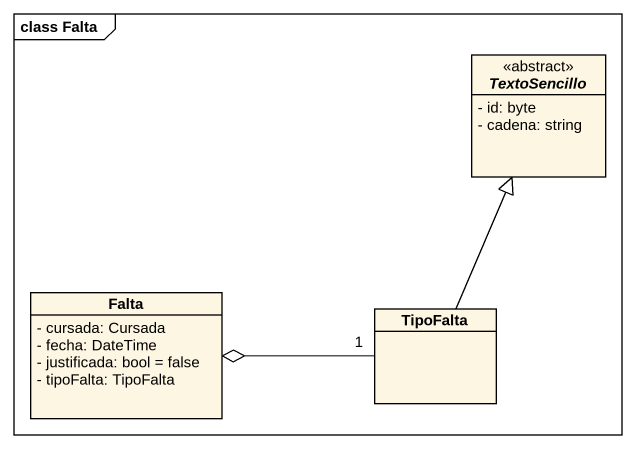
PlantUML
@startuml
mainframe class Falta
hide circle
hide empty members
skinparam classAttributeIconSize 0
abstract class TextoSencillo <<abstract>> {
  - id: byte
  - cadena: string
}
class Falta {
  - cursada: Cursada
  - fecha: DateTime
  - justificada: bool = false
  - tipoFalta: TipoFalta
}
class TipoFalta
TipoFalta -up-|> TextoSencillo
TipoFalta "1" -left-o Falta
@enduml
